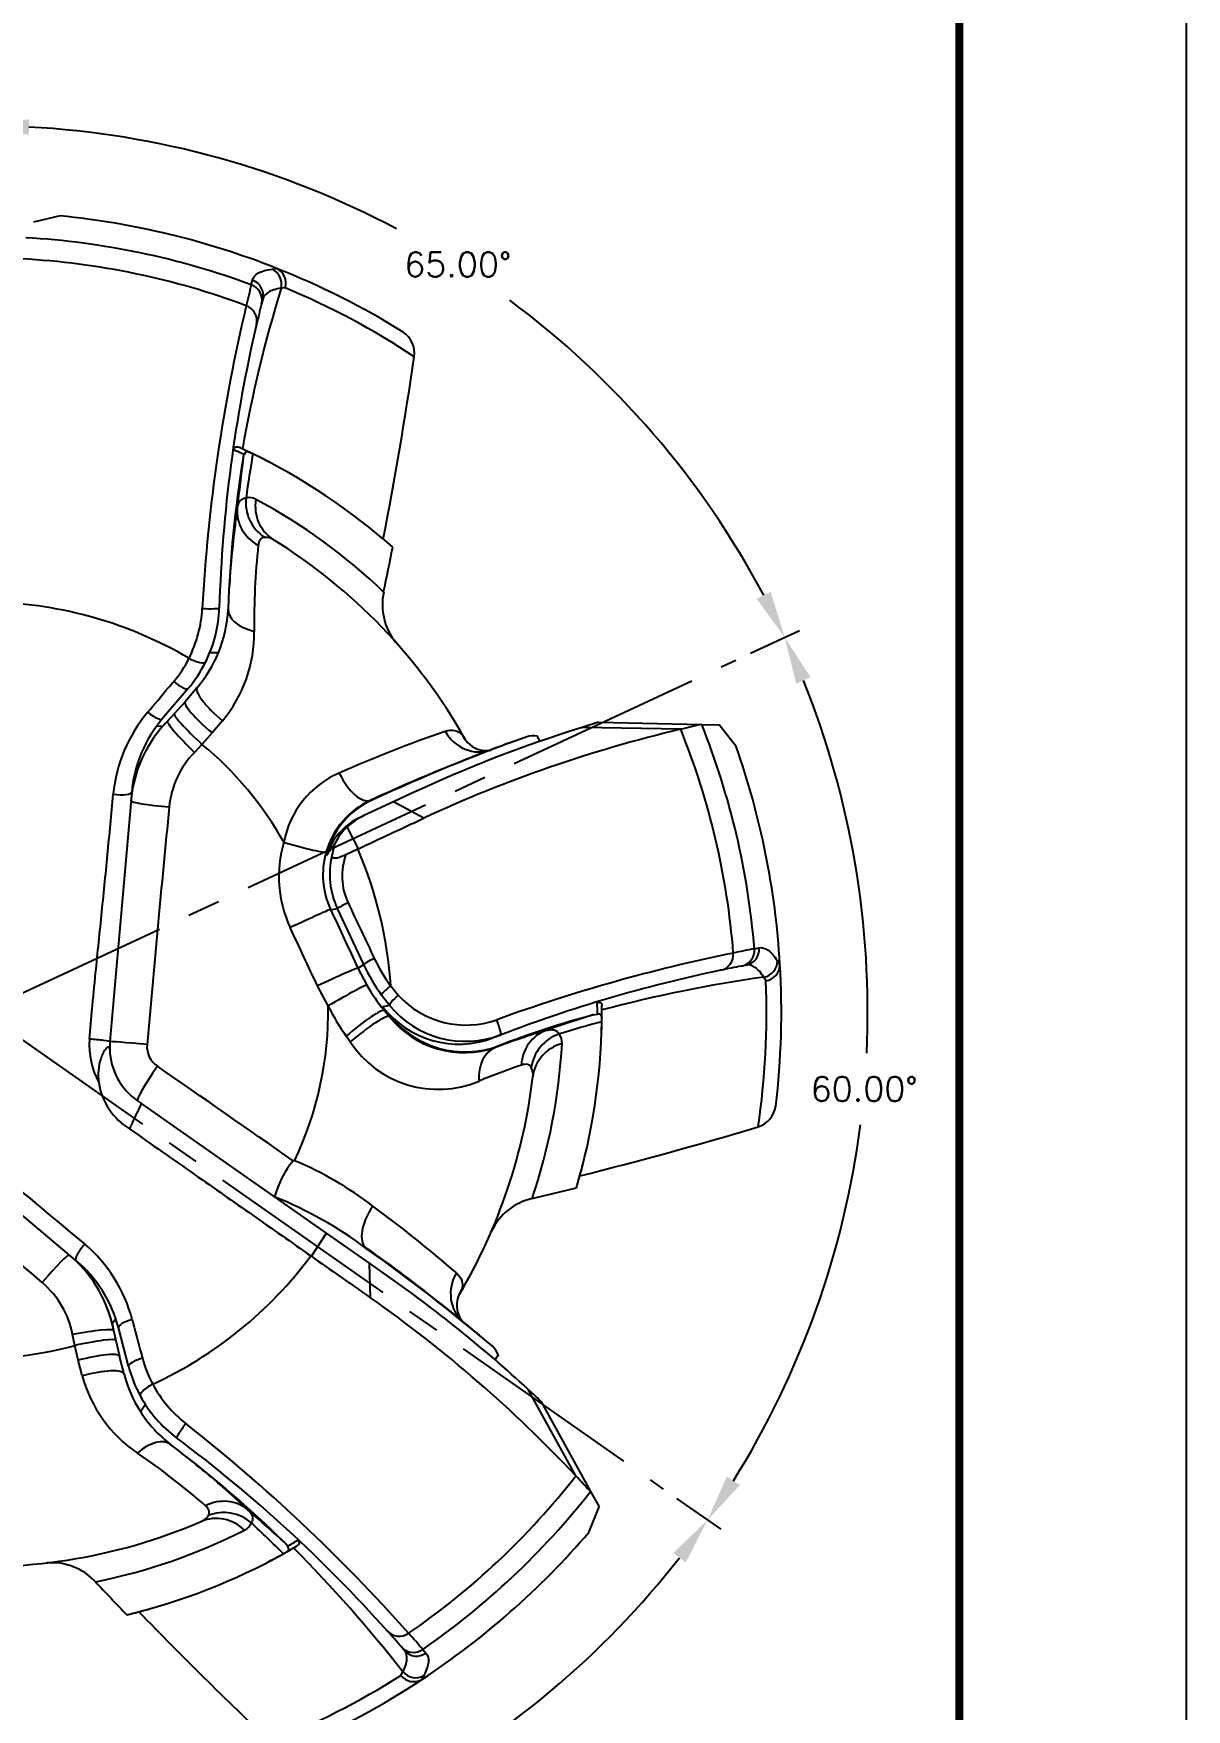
# Model space of a CAD drawing. Extents: x 0 to 34, y 0 to 24.5.
# Drawn here: x 29.58 to 34, y 3.3 to 9.72 of the extents above; entities that cross this region are included whole.
import ezdxf
from ezdxf.enums import TextEntityAlignment as Align

# ---------------------------------------------------------------- set-up
doc = ezdxf.new("R2010")
doc.units = 0
doc.header["$MEASUREMENT"] = 0
doc.linetypes.add('CENTER2', pattern=[1.125, 0.75, -0.125, 0.125, -0.125])
doc.layers.get('Defpoints').update_dxf_attribs({"color": 10, "linetype": 'CONTINUOUS'})
for name, color, linetype in [('CLine', 5, 'CENTER2'), ('Default', 7, 'CONTINUOUS'), ('Dims', 4, 'CONTINUOUS'), ('ODG-42302R1', 7, 'CONTINUOUS'), ('Title Block', 7, 'CONTINUOUS')]:
    doc.layers.add(name, color=color, linetype=linetype)
doc.styles.add('RomanD', font='romand.shx', dxfattribs={"width": 0.9})
doc.styles.add('RomanS', font='romans')
doc.dimstyles.get("Standard").update_dxf_attribs({"dimtxt": 0.094, "dimasz": 0.18, "dimexe": 0.0625, "dimexo": 0.0625, "dimgap": 0.09, "dimtad": 0, "dimtih": 1, "dimtoh": 1, "dimdec": 4, "dimzin": 4, "dimdsep": 46, "dimtxsty": 'RomanS', "dimcen": 0.09, "dimazin": 1, "dimtfac": 1, "dimtdec": 4, "dimtofl": 0, "dimtmove": 0, "dimatfit": 1, "dimfxl": 1, "dimtfill": 1, "dimtolj": 1, "dimtzin": 0, "dimarcsym": 0})

# ---------------------------------------------------------------- blocks, each defined once
blk = doc.blocks.new('*D43')
at = {"layer": 'Defpoints', "color": 0}
for p in [(29.3855, 5.975), (31.9955, 4.1474), (28.8322, 2.8372), (30.0716, 2.652)]:
    blk.add_point(p, dxfattribs=at)
at = {"layer": 'Dims', "color": 0, "lineweight": -2}
for p, q in [((32.0467, 4.1116), (32.2161, 3.993)), ((28.8213, 2.7756), (28.7854, 2.5719))]:
    blk.add_line(p, q, dxfattribs=at)
for start, end in [(297.93218, 321.96011), (263.03989, 287.22552)]:
    blk.add_arc((29.3855, 5.975), 3.393, start, end, dxfattribs=at)
at = {"layer": 'Dims', "color": 0}
for points in [[(32.0337, 3.902), (32.0819, 3.8663), (32.1649, 4.0288)], [(28.9699, 2.5773), (28.9787, 2.6366), (28.7963, 2.6335)]]:
    blk.add_solid(points, dxfattribs=at)
at = {"layer": 'Dims', "color": 0, "insert": (30.6839, 2.8402), "char_height": 0.094, "attachment_point": 5, "style": 'RomanS', "bg_fill": 3, "box_fill_scale": 1.25, "bg_fill_color": 256, "bg_fill_true_color": 13158600, "bg_fill_transparency": 5316228}
blk.add_mtext('\\A1;65.00°', dxfattribs=at)
blk = doc.blocks.new('*D44')
at = {"layer": 'Defpoints', "color": 0}
for p in [(32.2732, 7.3215), (29.3855, 5.975), (32.6629, 5.0968), (31.9955, 4.1474)]:
    blk.add_point(p, dxfattribs=at)
at = {"layer": 'Dims', "color": 0, "lineweight": -2}
for p, q in [((32.3298, 7.3479), (32.5173, 7.4353)), ((32.0467, 4.1116), (32.2161, 3.993))]:
    blk.add_line(p, q, dxfattribs=at)
for start, end in [(357.31879, 21.96011), (328.03989, 352.67297)]:
    blk.add_arc((29.3855, 5.975), 3.393, start, end, dxfattribs=at)
at = {"layer": 'Dims', "color": 0}
for points in [[(32.5048, 7.2319), (32.5598, 7.2558), (32.4606, 7.4089)], [(32.2892, 4.1624), (32.2392, 4.1955), (32.1649, 4.0288)]]:
    blk.add_solid(points, dxfattribs=at)
at = {"layer": 'Dims', "color": 0, "insert": (32.7656, 5.6792), "char_height": 0.094, "attachment_point": 5, "style": 'RomanS', "bg_fill": 3, "box_fill_scale": 1.25, "bg_fill_color": 256, "bg_fill_true_color": 13158600, "bg_fill_transparency": 5316228}
blk.add_mtext('\\A1;60.00°', dxfattribs=at)
blk = doc.blocks.new('*D45')
at = {"layer": 'Defpoints', "color": 0}
for p in [(29.3855, 9.2237), (31.7139, 8.443), (32.2732, 7.3215), (29.3855, 5.975)]:
    blk.add_point(p, dxfattribs=at)
at = {"layer": 'Dims', "color": 0, "lineweight": -2}
for p, q in [((29.3855, 9.2862), (29.3855, 9.4305)), ((32.3298, 7.3479), (32.5173, 7.4353))]:
    blk.add_line(p, q, dxfattribs=at)
for start, end in [(62.10033, 86.96011), (28.03989, 53.41895)]:
    blk.add_arc((29.3855, 5.975), 3.393, start, end, dxfattribs=at)
at = {"layer": 'Dims', "color": 0}
for points in [[(29.5646, 9.3332), (29.5662, 9.3932), (29.3855, 9.368)], [(32.4071, 7.5834), (32.3534, 7.5566), (32.4606, 7.4089)]]:
    blk.add_solid(points, dxfattribs=at)
at = {"layer": 'Dims', "color": 0, "insert": (31.2086, 8.8366), "char_height": 0.094, "attachment_point": 5, "style": 'RomanS', "bg_fill": 3, "box_fill_scale": 1.25, "bg_fill_color": 256, "bg_fill_true_color": 13158600, "bg_fill_transparency": 3473462}
blk.add_mtext('\\A1;65.00°', dxfattribs=at)
blk = doc.blocks.new('COT_Dblock')
at = {"layer": 'Title Block', "color": 8}
blk.add_lwpolyline([(0, 0), (34, 0), (34, 22), (0, 22)], close=True, dxfattribs=at)
at = {"layer": 'Title Block', "const_width": 0.03}
blk.add_lwpolyline([(33.13, 21.25), (0.87, 21.25), (0.87, 0.75), (33.13, 0.75)], close=True, dxfattribs=at)
at = {"layer": 'Title Block', "color": 1, "style": 'RomanS', "flags": 8}
for tag, p in [('FNAME', (0.62, 3.75)), ('REVDATE', (0.62, 2.25)), ('USER', (0.62, 0.75))]:
    blk.add_attdef(tag, text='', height=0.047, rotation=90, dxfattribs=at).set_placement(p, align=Align.BOTTOM_LEFT)
at = {"layer": 'Title Block', "color": 3, "style": 'RomanS', "flags": 8}
blk.add_attdef('DRAWN', text='', height=0.11, dxfattribs=at).set_placement((28.7003, 1.9844), align=Align.MIDDLE_CENTER)
at = {"layer": 'Title Block', "color": 3, "style": 'RomanD', "width": 0.9, "flags": 8}
for tag, height, p in [('TITL1', 0.125, (31.337, 1.6835)), ('TITL2', 0.094, (31.337, 1.5143)), ('TITL3', 0.094, (31.337, 1.3739))]:
    blk.add_attdef(tag, text='', height=height, dxfattribs=at).set_placement(p, align=Align.MIDDLE_CENTER)
at = {"layer": 'Title Block', "color": 3, "style": 'RomanS', "flags": 8}
for tag, p in [('DDATE', (28.3559, 1.6718)), ('CHECK', (28.3559, 1.406)), ('MATRL', (28.3559, 1.1487)), ('PDATE', (28.3559, 0.8829)), ('SCALE', (29.8959, 0.8555)), ('SHEET', (32.0053, 0.8555))]:
    blk.add_attdef(tag, text='', height=0.094, dxfattribs=at).set_placement(p, align=Align.MIDDLE_LEFT)
for tag, p in [('FSCM#', (30.3372, 1.1213)), ('DWG#', (31.8095, 1.1213)), ('REV#', (32.9697, 1.1213))]:
    blk.add_attdef(tag, text='', height=0.094, dxfattribs=at).set_placement(p, align=Align.TOP_CENTER)
blk = doc.blocks.new('SE')
at = {"layer": 'ODG-42302R1', "color": 7, "linetype": 'Continuous'}
for p, q in [((5.6887, 9.2841), (5.586, 9.2607)), ((6.5003, 9.0806), (6.5182, 9.0828)), ((6.5182, 9.0828), (6.5147, 9.0843)), ((6.4202, 9.0201), (6.4203, 9.0201)), ((6.4203, 9.0201), (6.4249, 9.0385)), ((6.5501, 9.0088), (6.5345, 9.0071)), ((6.4642, 8.9655), (6.4597, 8.9477)), ((6.3861, 8.3917), (6.3843, 8.3926)), ((6.3893, 8.3561), (6.3936, 8.3702)), ((6.3936, 8.3702), (6.3923, 8.3708)), ((6.4102, 8.3804), (6.4123, 8.3794)), ((6.2944, 7.6114), (6.2614, 7.6114)), ((6.1788, 7.4748), (6.0794, 7.3578)), ((6.2134, 7.4788), (6.1667, 7.4238)), ((6.099, 7.3494), (6.1667, 7.4238)), ((6.0806, 7.3294), (6.0571, 7.3296)), ((6.0806, 7.3294), (6.099, 7.3494)), ((6.3098, 7.3502), (6.2704, 7.304)), ((8.0657, 7.3182), (7.6876, 7.3256)), ((7.7508, 7.3449), (8.1458, 7.337)), ((8.0654, 7.3181), (8.0657, 7.3182)), ((8.1458, 7.337), (8.213, 7.3357)), ((8.2777, 7.2524), (8.213, 7.3357)), ((6.2313, 7.2605), (6.2024, 7.2299)), ((6.2704, 7.304), (6.2313, 7.2605)), ((7.2289, 7.2954), (7.2387, 7.2817)), ((7.5159, 7.2924), (7.5156, 7.2923)), ((5.9622, 7.0776), (5.8786, 6.1222)), ((7.0332, 7.0722), (6.965, 7.0404)), ((6.965, 7.0404), (6.8516, 6.9875)), ((7.0808, 6.9777), (6.965, 7.0404)), ((6.8304, 6.861), (6.788, 6.9448)), ((6.8373, 6.9808), (6.8516, 6.9875)), ((6.7393, 6.8783), (6.7291, 6.8335)), ((6.7826, 6.8387), (6.8281, 6.8599)), ((6.8281, 6.8599), (6.8304, 6.861)), ((6.8509, 6.4169), (6.75, 6.6317)), ((8.3475, 6.4778), (8.3662, 6.4814)), ((8.3475, 6.4779), (8.3475, 6.4778)), ((8.4362, 6.4309), (8.4458, 6.4155)), ((8.4458, 6.4155), (8.4456, 6.4194)), ((6.8288, 6.4029), (6.8509, 6.4169)), ((6.8288, 6.4029), (6.8627, 6.3383)), ((8.3166, 6.415), (8.2986, 6.4115)), ((8.3922, 6.3554), (8.3841, 6.3688)), ((6.7147, 6.2586), (6.6737, 6.3359)), ((6.9496, 6.261), (6.9195, 6.3002)), ((6.9543, 6.3353), (6.9835, 6.2998)), ((6.9336, 6.2433), (6.9235, 6.2559)), ((6.9336, 6.2433), (6.9303, 6.2412)), ((6.9303, 6.2412), (6.9491, 6.2183)), ((6.9336, 6.2433), (6.953, 6.2197)), ((7.7326, 6.2253), (7.7472, 6.2274)), ((7.7472, 6.2274), (7.7472, 6.2287)), ((7.7636, 6.2432), (7.7636, 6.2453)), ((6.9491, 6.2183), (6.953, 6.2197)), ((7.7635, 6.2166), (7.7635, 6.2143)), ((5.8786, 6.1222), (5.8778, 6.0914)), ((6.7994, 6.1211), (6.7837, 6.1434)), ((7.3757, 6.1479), (7.346, 6.1364)), ((5.7487, 5.284), (5.0654, 5.8574)), ((5.9843, 5.8956), (5.9998, 5.8847)), ((6.7083, 5.3886), (5.9998, 5.8847)), ((6.6504, 5.3001), (6.7083, 5.3886)), ((6.8731, 5.2732), (6.7083, 5.3886)), ((6.6484, 5.3015), (6.6504, 5.3001)), ((6.9348, 5.23), (6.8731, 5.2732)), ((6.8767, 5.1415), (6.8731, 5.2732)), ((7.2259, 5.1722), (7.219, 5.1568)), ((5.8871, 5.0425), (5.9008, 5.0617)), ((5.8871, 5.0425), (5.8929, 5.0161)), ((5.8929, 5.0161), (5.915, 4.918)), ((5.9499, 4.8788), (5.9111, 5.0273)), ((5.7442, 4.9587), (5.7357, 4.9999)), ((5.7574, 4.9017), (5.7442, 4.9587)), ((5.7727, 4.8429), (5.7574, 4.9017)), ((5.9333, 4.8481), (5.915, 4.918)), ((7.3668, 4.9221), (7.3666, 4.9223)), ((7.664, 4.4589), (7.4814, 4.79)), ((5.9954, 4.7057), (6.0143, 4.7327)), ((7.5297, 4.7449), (7.7204, 4.3989)), ((7.6638, 4.4591), (7.664, 4.4589)), ((7.7204, 4.3989), (7.7528, 4.34)), ((7.7131, 4.2424), (7.7528, 4.34)), ((6.551, 4.2009), (6.5602, 4.1893)), ((6.5602, 4.1893), (6.5613, 4.19)), ((6.5821, 4.183), (6.5838, 4.184)), ((6.559, 4.1697), (6.557, 4.1686)), ((7.0073, 3.79), (6.9953, 3.8038)), ((7.0772, 3.7946), (7.0896, 3.7803)), ((7.0773, 3.7946), (7.0772, 3.7946)), ((6.9935, 3.6947), (7.001, 3.7084)), ((7.0809, 3.6944), (7.0724, 3.6784)), ((7.0724, 3.6784), (7.0757, 3.6804))]:
    blk.add_line(p, q, dxfattribs=at)
for centre, radius, start, end in [((5.3886, 6.2364), 3.0625, 68.42687, 84.37648), ((5.3886, 6.2364), 2.9688, 69.66683, 86.7615), ((5.3886, 6.2364), 2.8871, 69.47013, 87.00477), ((5.3886, 6.2364), 3.0625, 58.21317, 68.42687), ((6.4897, 9.0267), 0.0629, 343.53523, 63.09503), ((11.5425, 7.4736), 5.2375, 162.97459, 169.9038), ((11.4969, 7.7669), 5.2291, 166.1332, 167.03492), ((6.3998, 8.962), 0.0616, 346.54432, 70.56341), ((5.3886, 6.2363), 3.006, 56.56805, 67.26914), ((12.7655, 7.4238), 6.5425, 166.59952, 176.87373), ((11.7706, 7.6173), 5.475, 165.93601, 166.79099), ((11.7949, 7.6114), 5.5, 166.78905, 178.21179), ((6.9452, 8.7568), 0.1002, 353.18489, 55.60628), ((-8.2993, 10.9973), 15.5085, 349.03223, 351.64903), ((10.8158, 7.6224), 4.487, 170.58893, 178.00186), ((5.4369, 6.1458), 2.4214, 66.7608, 67.80333), ((12.0473, 7.5902), 5.7096, 172.29176, 174.21225), ((5.3886, 6.2364), 2.375, 64.52307, 65.58825), ((5.3886, 6.2364), 2.375, 62.47173, 65.16566), ((11.7147, 7.4578), 5.3667, 170.1853, 171.99884), ((5.3443, 6.1447), 2.4768, 64.09143, 64.45577), ((5.3886, 6.2364), 2.375, 48.5093, 64.0877), ((10.3245, 7.6098), 3.9966, 171.99999, 172.97374), ((6.4108, 8.1493), 0.0565, 61.16041, 100.80034), ((5.3886, 6.2363), 2.2254, 46.25221, 61.86436), ((10.3245, 7.6098), 3.9966, 172.97374, 176.43435), ((9.2999, 7.7222), 2.8688, 173.97973, 180.57801), ((6.4742, 7.995), 0.0583, 57.05017, 92.55631), ((5.3886, 6.2364), 2.125, 29.46694, 58.27955), ((5.3886, 6.2364), 2.375, 49.6636, 50.80887), ((-7.9143, 10.9301), 15.1592, 348.25363, 348.91471), ((7.1511, 7.7961), 0.2287, 167.93673, 219.47639), ((5.3886, 6.2364), 1.5688, 59.64283, 88.42097), ((5.7484, 7.8087), 0.4851, 333.20899, 356.68185), ((5.7978, 7.7986), 0.5, 333.58839, 358.21179), ((5.8346, 7.8014), 0.4975, 337.54498, 357.39924), ((5.9103, 7.6847), 0.521, 320.06787, 0.94191), ((5.7867, 7.7863), 0.4409, 319.72121, 333.56784), ((5.7991, 7.7977), 0.4984, 319.61259, 333.61026), ((5.8337, 7.8016), 0.4984, 319.63089, 337.55732), ((6.4598, 7.0158), 0.5707, 139.79865, 174.63238), ((6.4574, 7.0007), 0.5, 138.89938, 175), ((6.4603, 7.034), 0.5, 139.63446, 175), ((6.4574, 7.0007), 0.5, 135.79242, 145.34373), ((9.252, 2.3141), 5.25, 107.33584, 115), ((9.2475, 2.3054), 5.1502, 103.2688, 114.8782), ((9.2464, 2.3324), 5.2309, 106.61335, 107.33716), ((5.3886, 6.2364), 2.8871, 4.47013, 22.00477), ((9.2784, 2.3392), 5.1245, 102.76897, 103.68895), ((5.3886, 6.2364), 2.9688, 4.66683, 21.7615), ((5.3886, 6.2364), 1.3263, 29.29539, 50.55011), ((8.9876, 2.0804), 5.5391, 109.23272, 113.74279), ((9.8564, 0.6242), 7.0774, 109.65741, 114.82197), ((9.7066, 0.9707), 6.7013, 109.99591, 111.65791), ((7.2801, 7.3005), 0.0453, 204.26017, 226.36364), ((7.3197, 7.3329), 0.0964, 222.59704, 277.4516), ((7.5014, 7.2187), 0.0749, 79.04918, 110.09413), ((7.8439, 7.4464), 0.3626, 205.14341, 208.70406), ((5.3886, 6.2364), 2.375, 25.85836, 26.40092), ((6.4514, 6.988), 0.3471, 135.83256, 174.60589), ((9.5669, 1.2412), 6.3978, 111.37979, 114.85107), ((5.3886, 6.2364), 3.0625, 3.42687, 19.37648), ((6.8982, 6.8207), 0.3588, 113.10674, 169.62652), ((93.2916, -1.5719), 87.6082, 174.371387, 174.968769), ((7.0061, 6.7631), 0.311, 114.28646, 164.14958), ((7.0103, 6.7626), 0.3113, 113.66244, 166.92844), ((6.8957, 6.9607), 0.0877, 96.76834, 101.50879), ((6.9422, 6.7572), 0.2471, 115.12749, 162.11847), ((6.9374, 6.7844), 0.2193, 132.97314, 154.62522), ((6.9544, 6.7657), 0.2444, 114.86459, 132.90091), ((6.9877, 6.7538), 0.4616, 163.43869, 205.00184), ((6.9458, 6.6972), 0.2747, 138.74007, 150.36186), ((7.0087, 6.7609), 0.3141, 163.89456, 204.98042), ((7.0302, 6.7627), 0.3093, 166.77201, 205.06364), ((7.0104, 6.7563), 0.2422, 160.10923, 205.12604), ((5.3886, 6.2364), 1.5688, 3.61506, 23.42097), ((6.7194, 6.7635), 0.1354, 271.93726, 283.07462), ((73.2889, 37.9389), 73.4897, 205.195766, 205.378872), ((7.4911, 6.7255), 0.6637, 205.37719, 216.01533), ((9.5622, 0.1288), 6.4637, 101.56021, 109.91114), ((9.3572, 1.3472), 5.2291, 101.1332, 102.03492), ((8.2863, 6.4718), 0.0616, 281.54432, 5.56341), ((5.3886, 6.2364), 3.0625, 353.21317, 3.42687), ((7.5184, 6.7307), 0.7377, 205.17886, 215.71071), ((9.3422, 1.0114), 5.5, 101.78905, 110.94941), ((9.1107, 1.182), 5.2375, 97.97459, 104.9038), ((9.3373, 1.036), 5.475, 100.93601, 101.79099), ((5.3885, 6.2364), 3.006, 351.56805, 2.26914), ((8.3828, 6.4176), 0.0629, 278.53523, 358.09503), ((7.5239, 6.7271), 0.7671, 210.45788, 219.29984), ((7.2426, 6.5363), 0.3508, 222.39142, 289.71683), ((5.3886, 6.2364), 1.3263, 334.5334, 0.96056), ((7.5353, 6.672), 0.9188, 206.73649, 215.11697), ((7.7353, 2.1825), 4.1535, 100.90317, 101.27083), ((7.2157, 6.4825), 0.3698, 217.79519, 290.62831), ((7.2415, 6.5014), 0.3782, 219.47613, 290.78203), ((5.327, 6.1543), 2.4214, 1.7608, 2.80333), ((5.3886, 6.2364), 2.375, 357.47173, 0.16566), ((5.3886, 6.2364), 2.375, 359.52307, 0.58825), ((7.2359, 6.4466), 0.3666, 218.51663, 289.18205), ((7.24, 6.4521), 0.3692, 218.99168, 289.91463), ((8.4665, 3.1029), 3.1964, 106.64641, 110.32322), ((8.7096, 2.6296), 3.7261, 105.20119, 111.14128), ((9.4297, 0.7738), 5.7096, 107.29176, 109.21225), ((9.1691, 1.0192), 5.3667, 105.1853, 106.99884), ((5.3886, 6.2364), 2.375, 343.5093, 359.0877), ((5.2868, 6.2378), 2.4768, 359.09143, 359.45577), ((6.1028, 6.1092), 0.303, 175.75918, 208.43258), ((6.1129, 6.1038), 0.0923, 175.44101, 235.68364), ((7.1365, 6.3427), 0.4034, 213.32441, 292.77687), ((7.3786, 6.0665), 0.0405, 110.54864, 123.23978), ((7.3786, 6.0665), 0.0405, 108.45971, 110.54864), ((5.3886, 6.2364), 2.2254, 341.25221, 356.86436), ((7.5543, 6.1184), 0.0565, 356.16041, 35.80034), ((6.1277, 6.1004), 0.25, 182.06259, 235), ((-95.098, -139.9332), 177.5885, 55.071656, 55.275896), ((5.3886, 6.2364), 2.125, 329.46694, 353.27955), ((8.1974, 3.8257), 2.3281, 108.59115, 112.86767), ((7.4413, 5.9957), 0.0583, 352.05017, 27.55631), ((18.9835, 21.4278), 20.8056, 228.20071, 230.61713), ((6.0832, 6.0012), 0.2495, 188.35546, 238.85082), ((8.3308, 5.8908), 0.1002, 288.18489, 350.60628), ((3.9187, 20.6539), 15.5085, 284.03223, 286.64903), ((-62.4691, -74.2614), 104.6425, 49.407072, 49.871265), ((6.8734, 5.4285), 0.3771, 140.94838, 164.73818), ((6.5861, 4.0571), 1.609, 90.00234, 90.19682), ((6.0802, 4.4496), 1.3175, 52.31942, 67.42299), ((5.3886, 6.2364), 2.375, 344.6636, 345.80887), ((5.9169, 4.0631), 1.58, 53.33151, 67.96489), ((7.5471, 5.2982), 0.2287, 102.93673, 154.47639), ((4.0205, 20.2766), 15.1592, 283.25363, 283.91471), ((3.8254, 1.3268), 5.1688, 49.15324, 53.69727), ((5.4127, 4.9119), 0.5707, 14.79865, 49.63238), ((6.8538, 5.3302), 0.00667, 1.81789, 29.10045), ((3.4037, 0.437), 5.9932, 51.35859, 54.78553), ((2.8462, -0.3416), 6.9488, 49.66516, 54.71171), ((5.4017, 4.9224), 0.5, 13.89938, 50), ((5.4273, 4.901), 0.5, 14.63446, 50), ((5.3886, 6.2364), 1.5688, 294.64283, 323.42097), ((5.3948, 4.9347), 0.3471, 10.83256, 49.60589), ((3.9235, 0.9295), 5.25, 47.33584, 55), ((3.9137, 0.929), 5.1502, 43.2688, 54.87817), ((7.3038, 5.1123), 0.0964, 162.59704, 217.44988), ((7.256, 5.1303), 0.0453, 144.26017, 166.36364), ((5.4017, 4.9224), 0.5, 10.79242, 20.34345), ((2.9848, -0.1392), 6.7055, 50.00579, 51.65823), ((5.3886, 6.2364), 1.3263, 269.56076, 285.55011), ((7.2958, 4.8978), 0.0749, 19.04918, 50.09413), ((6.4322, 5.0046), 0.4984, 194.61259, 208.61026), ((6.4299, 5.0213), 0.4409, 194.72121, 208.56784), ((7.6641, 4.7151), 0.3626, 145.14341, 148.70406), ((5.3886, 6.2364), 2.375, 325.85836, 326.40092), ((6.2758, 4.9783), 0.521, 195.06787, 235.94191), ((6.4156, 4.974), 0.4984, 194.62965, 212.55726), ((6.4336, 5.0051), 0.5, 208.58839, 233.21179), ((6.4702, 5.0398), 0.4851, 208.20899, 231.68185), ((3.9366, 0.9435), 5.2309, 46.61335, 47.33716), ((6.4148, 4.9734), 0.4975, 212.54498, 232.39924), ((2.1301, -0.4875), 6.5425, 41.59952, 51.87373), ((3.411, 0.9957), 4.487, 45.58893, 53.00186), ((2.8405, 0.2), 5.5, 41.78905, 53.21179), ((4.3623, 2.1802), 2.8688, 48.97973, 55.57801), ((3.6826, 1.4054), 3.9966, 47.97374, 51.43435), ((5.3886, 6.2364), 2.8871, 304.47013, 322.00477), ((3.9585, 0.9191), 5.1245, 42.76897, 43.68895), ((3.6826, 1.4054), 3.9966, 46.99999, 47.97374), ((5.3886, 6.2364), 2.9688, 304.66683, 321.7615), ((6.2066, 4.3384), 0.0583, 292.05017, 327.55631), ((2.6784, 0.0054), 5.7096, 47.29176, 49.21225), ((5.3886, 6.2364), 2.125, 264.46694, 293.27955), ((5.3886, 6.2364), 2.2254, 281.25221, 296.86436), ((6.3693, 4.3019), 0.0565, 296.16041, 335.80034), ((2.7607, 0.3538), 5.3667, 45.1853, 46.99884), ((5.3886, 6.2364), 3.0625, 303.42687, 319.37648), ((5.3886, 6.2364), 2.375, 297.47173, 300.16566), ((5.3886, 6.2364), 2.375, 299.52307, 300.58825), ((5.2868, 6.2487), 2.4214, 301.7608, 302.80333), ((2.8724, 0.4858), 5.2375, 37.97459, 44.9038), ((5.6554, 3.898), 0.2287, 42.93673, 94.47639), ((5.3886, 6.2364), 2.375, 283.5093, 299.0877), ((5.339, 6.3253), 2.4768, 299.09143, 299.45577), ((16.8637, 14.4413), 15.1592, 223.25363, 223.91471), ((5.3886, 6.2364), 2.375, 284.6636, 285.80887), ((17.1397, 14.7181), 15.5085, 224.03223, 226.64903), ((2.8593, 0.2165), 5.475, 40.93601, 41.79099), ((3.1388, 0.3549), 5.2291, 41.1332, 42.03492), ((7.0414, 3.8447), 0.0616, 221.54432, 305.56341), ((5.3886, 6.2365), 3.006, 291.56805, 302.26914), ((5.3886, 6.2364), 3.0625, 293.21317, 303.42687), ((7.0427, 3.7339), 0.0629, 218.53523, 298.09503)]:
    blk.add_arc(centre, radius, start, end, dxfattribs=at)
for centre, major_axis, ratio, start_param, end_param in [((6.4779, 9.0234), (-0.0083, 0.0619), 0.93264, 4.324025, 5.74711), ((6.4036, 8.9809), (-0.0606, 0.0154), 0.982685, 3.141593, 4.608744), ((6.3796, 8.8826), (-0.0608, 0.0143), 0.981659, 3.141593, 4.586968), ((6.5222, 8.15), (-0.1544, 0.0243), 0.936725, 0.057067, 1.213974), ((6.5507, 8.186), (-0.0158, 0.1555), 0.969301, 1.352021, 2.487967), ((6.588, 8.1769), (0.0822, 0.1329), 0.965159, 1.966553, 3.141593), ((6.2351, 7.7849), (-0.0625, 0.002), 0.070451, 1.535111, 3.141593), ((6.4875, 7.7719), (-0.1561, 0.0074), 0.551851, 0.002619, 1.228259), ((6.1896, 7.604), (-0.056, 0.0278), 0.258247, 1.552986, 3.141593), ((6.1311, 7.5152), (-0.0476, 0.0405), 0.254977, 1.616762, 3.141593), ((6.3321, 7.3771), (-0.1191, 0.1012), 0.223344, 0, 1.573811), ((6.0317, 7.3983), (-0.0476, 0.0405), 0.254044, 1.621984, 3.141593), ((6.2857, 7.3226), (-0.1191, 0.1012), 0.15394, 0, 1.57298), ((6.211, 7.2404), (-0.112, 0.1089), 0.086841, 0, 1.578223), ((6.24, 7.271), (-0.1147, 0.1061), 0.087012, 0, 1.575814), ((7.2889, 7.3866), (-0.0509, 0.1477), 0.939352, 1.770648, 3.13794), ((7.3641, 7.3732), (0.1151, 0.1056), 0.960565, 2.912546, 3.140488), ((6.8162, 7.19), (0.0629, -0.143), 0.44713, 4.791175, 6.269671), ((5.9, 7.083), (-0.0623, 0.0054), 0.233892, 1.456562, 3.141593), ((6.115, 7.0307), (-0.1557, 0.0136), 0.069298, 0, 1.517787), ((6.5571, 6.892), (0.1501, -0.0436), 0.062265, 4.651247, 6.238463), ((6.5825, 6.5623), (0.1417, 0.0659), 0.014731, 0.043638, 1.656813), ((6.8066, 6.6581), (-0.0566, -0.0265), 0.039749, 4.97122, 6.239518), ((6.9075, 6.4433), (-0.0566, -0.0266), 0.080063, 4.961886, 6.239411), ((8.2057, 6.4566), (0.0128, -0.0612), 0.981659, 0, 1.445375), ((8.305, 6.4764), (0.0117, -0.0614), 0.982685, 0, 1.467152), ((8.3749, 6.427), (-0.0526, -0.0337), 0.93264, 1.182432, 2.605517), ((6.6873, 6.3369), (0.1417, 0.0658), 0.030618, 0.043654, 1.652526), ((6.7283, 6.2588), (0.1347, 0.0792), 0.043062, 0.044012, 1.646714), ((6.9704, 6.3363), (-0.0507, -0.0365), 0.141017, 4.933403, 6.238813), ((6.9981, 6.3004), (-0.0482, -0.0398), 0.143492, 4.899023, 6.239049), ((6.8101, 6.1417), (0.1208, 0.0991), 0.116724, 0.043934, 1.694649), ((6.8289, 6.1187), (0.1209, 0.099), 0.132582, 0.044022, 1.707359), ((7.3534, 6.2062), (0.0223, -0.0584), 0.112641, 0, 1.52571), ((7.602, 6.0178), (-0.0432, 0.1502), 0.936725, 0.057067, 1.213974), ((5.8164, 6.1276), (-0.0623, 0.0054), 0.043107, 3.141593, 4.970693), ((6.0343, 6.1085), (-0.1557, 0.0136), 0.009446, 4.799144, 6.283185), ((7.4116, 5.9542), (-0.0538, 0.1467), 0.72739, 0.013924, 1.200792), ((7.6467, 6.0071), (0.1342, 0.08), 0.969301, 1.352021, 2.487967), ((7.6542, 5.9694), (0.1552, -0.0183), 0.965159, 1.966553, 3.141593), ((6.0739, 6.0236), (-0.0896, -0.128), 0.083036, 4.738962, 6.283185), ((6.953, 5.4588), (-0.0925, -0.1259), 0.476391, 4.794998, 6.268849), ((5.7889, 5.3319), (-0.0402, -0.0479), 0.233892, 4.598155, 6.283185), ((5.6227, 5.1858), (0.1004, 0.1197), 0.069298, 0, 1.517787), ((7.3349, 5.1658), (0.1025, 0.118), 0.939352, 1.770648, 3.137955), ((7.3609, 5.094), (0.1491, -0.0469), 0.960565, 2.912546, 3.140488), ((5.7394, 4.9868), (0.1535, 0.0293), 0.086841, 0, 1.578223), ((5.9716, 5.0431), (-0.0605, -0.0158), 0.254044, 4.763577, 6.283185), ((5.7478, 4.9455), (0.1527, 0.0332), 0.087012, 0, 1.575814), ((5.7638, 4.8785), (0.1512, 0.0395), 0.15394, 0, 1.57298), ((6.0103, 4.8946), (-0.0605, -0.0158), 0.254977, 4.758354, 6.283185), ((5.7819, 4.8092), (0.1512, 0.0395), 0.223344, 0, 1.573811), ((6.0495, 4.7958), (-0.0549, -0.0299), 0.258247, 4.694579, 6.283185), ((6.1716, 4.6548), (-0.0374, -0.0501), 0.070451, 4.676704, 6.283185), ((6.0161, 4.4555), (0.0956, 0.1236), 0.551851, 0.002619, 1.228259), ((6.306, 4.2102), (0.1084, 0.1125), 0.936725, 0.057067, 1.213974), ((6.2902, 4.1408), (0.0618, -0.1435), 0.965159, 1.966553, 3.141593), ((6.3191, 4.1662), (0.1364, -0.0762), 0.969301, 1.352021, 2.487967), ((6.9879, 3.9068), (-0.0466, -0.0416), 0.981659, 0, 1.445375), ((7.0546, 3.8308), (-0.0474, -0.0408), 0.982685, 0, 1.467152), ((7.0468, 3.7455), (-0.0555, 0.0287), 0.93264, 1.182432, 2.605517)]:
    blk.add_ellipse(centre, major_axis=major_axis, ratio=ratio, start_param=start_param, end_param=end_param, dxfattribs=at)
for points, knots in [([(6.4249, 9.0385), (6.4277, 9.0496), (6.4355, 9.0586), (6.4606, 9.0727), (6.478, 9.0778), (6.5003, 9.0806)], [0, 0, 0, 0, 0.5, 0.5, 1, 1, 1, 1]), ([(6.5345, 9.0071), (6.5138, 9.0041), (6.4977, 8.999), (6.4742, 8.985), (6.4669, 8.9762), (6.4642, 8.9655)], [0, 0, 0, 0, 0.5, 0.5, 1, 1, 1, 1]), ([(6.3517, 8.3878), (6.3538, 8.3934), (6.3564, 8.3971), (6.3625, 8.4008), (6.3661, 8.4009), (6.3702, 8.399)], [0, 0, 0, 0, 0.5, 0.5, 1, 1, 1, 1]), ([(6.3668, 8.166), (6.3677, 8.1719), (6.3692, 8.1772), (6.3729, 8.1864), (6.3752, 8.1903), (6.3835, 8.1999), (6.3909, 8.2037), (6.4002, 8.2048)], [0, 0, 0, 0, 0.25, 0.25, 0.5, 0.5, 1, 1, 1, 1]), ([(6.4716, 8.0533), (6.4645, 8.0529), (6.4589, 8.0501), (6.4528, 8.0425), (6.4511, 8.0394), (6.4485, 8.0321), (6.4475, 8.0278), (6.4469, 8.023)], [0, 0, 0, 0, 0.5, 0.5, 0.75, 0.75, 1, 1, 1, 1]), ([(6.0239, 7.3841), (6.0499, 7.4149), (6.076, 7.4457), (6.102, 7.4764), (6.109, 7.4847), (6.116, 7.493), (6.123, 7.5013)], [0, 0, 0, 0, 0.78788, 0.78788, 0.78788, 1, 1, 1, 1]), ([(7.163, 7.3104), (7.1768, 7.3148), (7.189, 7.3158), (7.2109, 7.3108), (7.2205, 7.3049), (7.2289, 7.2954)], [0, 0, 0, 0, 0.5, 0.5, 1, 1, 1, 1]), ([(5.8007, 6.1316), (5.8039, 6.1714), (5.8074, 6.2111), (5.8129, 6.2707), (5.8147, 6.2906), (5.8186, 6.3302), (5.8205, 6.3501), (5.8265, 6.4094), (5.8305, 6.4487), (5.8385, 6.527), (5.8425, 6.566), (5.8543, 6.6827), (5.862, 6.7602), (5.877, 6.9149), (5.8843, 6.9921), (5.8916, 7.0692)], [0, 0, 0, 0, 0.125, 0.125, 0.1875, 0.1875, 0.25, 0.25, 0.375, 0.375, 0.5, 0.5, 0.75, 0.75, 1, 1, 1, 1]), ([(6.8304, 6.861), (6.8712, 6.88), (6.9127, 6.8993), (6.9755, 6.9286), (6.9965, 6.9384), (7.0386, 6.958), (7.0597, 6.9678), (7.0808, 6.9777)], [0, 0, 0, 0, 0.5, 0.5, 0.75, 0.75, 1, 1, 1, 1]), ([(6.7291, 6.8335), (6.7289, 6.8318), (6.7291, 6.8304), (6.7302, 6.8281), (6.7312, 6.8271), (6.734, 6.8258), (6.7358, 6.8254), (6.74, 6.8252), (6.7424, 6.8253), (6.7504, 6.8265), (6.7564, 6.8282), (6.7693, 6.8328), (6.7759, 6.8356), (6.7826, 6.8387)], [0, 0, 0, 0, 0.125, 0.125, 0.25, 0.25, 0.375, 0.375, 0.5, 0.5, 0.75, 0.75, 1, 1, 1, 1]), ([(8.3662, 6.4814), (8.3774, 6.4836), (8.3889, 6.4803), (8.4123, 6.4635), (8.4242, 6.4499), (8.4362, 6.4309)], [0, 0, 0, 0, 0.5, 0.5, 1, 1, 1, 1]), ([(8.3841, 6.3688), (8.3726, 6.3863), (8.3611, 6.3988), (8.3386, 6.4141), (8.3275, 6.417), (8.3166, 6.415)], [0, 0, 0, 0, 0.5, 0.5, 1, 1, 1, 1]), ([(7.7455, 6.2728), (7.7514, 6.2732), (7.7559, 6.2724), (7.7619, 6.2684), (7.7635, 6.2652), (7.7635, 6.2607)], [0, 0, 0, 0, 0.5, 0.5, 1, 1, 1, 1]), ([(7.5509, 6.1654), (7.5566, 6.167), (7.562, 6.1679), (7.5719, 6.1684), (7.5764, 6.168), (7.5887, 6.1645), (7.5952, 6.1594), (7.6001, 6.1515)], [0, 0, 0, 0, 0.25, 0.25, 0.5, 0.5, 1, 1, 1, 1]), ([(5.8778, 6.0914), (5.8777, 6.0966), (5.8765, 6.1004), (5.8708, 6.1012), (5.8666, 6.098), (5.8588, 6.0889), (5.8551, 6.0829), (5.8486, 6.0703), (5.8458, 6.0634), (5.8339, 6.0277), (5.8318, 5.996), (5.8364, 5.9649)], [0, 0, 0, 0, 0.125, 0.125, 0.25, 0.25, 0.375, 0.375, 0.5, 0.5, 1, 1, 1, 1]), ([(7.493, 6.0227), (7.4896, 6.029), (7.4848, 6.0328), (7.4753, 6.0352), (7.4718, 6.0354), (7.464, 6.0347), (7.4598, 6.0338), (7.4552, 6.0323)], [0, 0, 0, 0, 0.5, 0.5, 0.75, 0.75, 1, 1, 1, 1]), ([(5.9542, 5.7877), (5.9634, 5.8073), (5.9727, 5.827), (5.9819, 5.8467), (5.9879, 5.8594), (5.9939, 5.872), (5.9998, 5.8847)], [0, 0, 0, 0, 0.608401, 0.608401, 0.608401, 1, 1, 1, 1]), ([(5.9542, 5.7877), (6.0372, 5.7295), (6.1201, 5.6714), (6.2031, 5.6133), (6.2773, 5.5614), (6.3515, 5.5094), (6.4257, 5.4574), (6.5, 5.4054), (6.5742, 5.3535), (6.6484, 5.3015)], [0, 0, 0, 0, 0.358565, 0.358565, 0.358565, 0.679282, 0.679282, 0.679282, 1, 1, 1, 1]), ([(6.6504, 5.3001), (6.6873, 5.2742), (6.7248, 5.248), (6.7816, 5.2082), (6.8006, 5.1949), (6.8386, 5.1683), (6.8576, 5.1549), (6.8767, 5.1415)], [0, 0, 0, 0, 0.5, 0.5, 0.75, 0.75, 1, 1, 1, 1]), ([(7.2059, 5.2367), (7.2167, 5.227), (7.2236, 5.2169), (7.2303, 5.1955), (7.23, 5.1842), (7.2259, 5.1722)], [0, 0, 0, 0, 0.5, 0.5, 1, 1, 1, 1]), ([(5.9645, 5.0576), (5.9747, 5.0187), (5.985, 4.9797), (5.9952, 4.9407), (5.998, 4.9303), (6.0008, 4.9198), (6.0035, 4.9093)], [0, 0, 0, 0, 0.78788, 0.78788, 0.78788, 1, 1, 1, 1]), ([(6.2558, 4.3071), (6.2595, 4.3132), (6.2604, 4.3193), (6.2578, 4.3287), (6.2562, 4.3318), (6.2517, 4.3382), (6.2487, 4.3414), (6.2452, 4.3447)], [0, 0, 0, 0, 0.5, 0.5, 0.75, 0.75, 1, 1, 1, 1]), ([(6.4083, 4.3283), (6.4126, 4.3241), (6.4161, 4.3199), (6.4214, 4.3116), (6.4233, 4.3075), (6.4264, 4.2951), (6.4253, 4.2869), (6.4208, 4.2787)], [0, 0, 0, 0, 0.25, 0.25, 0.5, 0.5, 1, 1, 1, 1]), ([(6.5986, 4.2135), (6.602, 4.2085), (6.6035, 4.2043), (6.603, 4.1971), (6.601, 4.1941), (6.5972, 4.1919)], [0, 0, 0, 0, 0.5, 0.5, 1, 1, 1, 1]), ([(7.001, 3.7084), (7.0105, 3.7271), (7.0155, 3.7433), (7.0175, 3.7705), (7.0145, 3.7816), (7.0073, 3.79)], [0, 0, 0, 0, 0.5, 0.5, 1, 1, 1, 1]), ([(7.0896, 3.7803), (7.0971, 3.7716), (7.1, 3.7601), (7.0972, 3.7314), (7.0914, 3.7142), (7.0809, 3.6944)], [0, 0, 0, 0, 0.5, 0.5, 1, 1, 1, 1])]:
    blk.add_open_spline(points, degree=3, knots=knots, dxfattribs=at)
for points in [[(6.4123, 8.3794), (6.4042, 8.3833), (6.398, 8.3802), (6.3936, 8.3702)], [(6.724, 6.6282), (6.7589, 6.5531), (6.7939, 6.478), (6.8288, 6.4029)], [(6.6737, 6.3359), (6.6389, 6.4101), (6.6041, 6.4844), (6.5694, 6.5587)], [(7.7635, 6.2143), (7.7636, 6.2232), (7.7582, 6.2276), (7.7472, 6.2274)], [(6.557, 4.1686), (6.5647, 4.173), (6.5658, 4.1799), (6.5602, 4.1893)]]:
    blk.add_open_spline(points, degree=3, dxfattribs=at)
for points in [[(6.9621, 8.0154), (6.9501, 8.026), (6.9381, 8.0364), (6.9259, 8.0467)], [(7.6659, 5.5622), (7.6705, 5.5775), (7.6748, 5.5928), (7.679, 5.6082)], [(5.9434, 3.9271), (5.9589, 3.9308), (5.9744, 3.9347), (5.9898, 3.9387)]]:
    blk.add_rational_spline(points, [0.999603161599, 0.999569352901, 0.999569352901, 0.999603161599], degree=3, dxfattribs=at)

msp = doc.modelspace()

# ---------------------------------------------------------------- linework, layer by layer
at = {"layer": 'CLine'}
for q in [(32.27316, 7.32152), (31.99546, 4.14744)]:
    msp.add_line((29.38548, 5.97497), q, dxfattribs=at)

# ---------------------------------------------------------------- next in the draw order: dimensions: what is measured, and where the dimension line sits
at = {"layer": 'Dims'}
dim = msp.add_angular_dim_3p(base=(30.07161, 2.65204), center=(29.38548, 5.97497), p1=(28.8322, 2.83717), p2=(31.99546, 4.14744), dimstyle='Standard', override={"dimtmove": 1}, dxfattribs=at)
dim.commit()
dim.dimension.update_dxf_attribs({"geometry": '*D43', "text_midpoint": (30.68394, 2.84022)})

# ---------------------------------------------------------------- next in the draw order: dimensions: what is measured, and where the dimension line sits
dim = msp.add_angular_dim_3p(base=(32.6629, 5.09679), center=(29.38548, 5.97497), p1=(31.99546, 4.14744), p2=(32.27316, 7.32152), dimstyle='Standard', override={"dimtmove": 1}, dxfattribs=at)
dim.commit()
dim.dimension.update_dxf_attribs({"geometry": '*D44', "text_midpoint": (32.7656, 5.67925)})

# ---------------------------------------------------------------- next in the draw order: dimensions: what is measured, and where the dimension line sits
dim = msp.add_angular_dim_3p(base=(31.71392, 8.44297), center=(29.38548, 5.97497), p1=(32.27316, 7.32152), p2=(29.38548, 9.22367), dimstyle='Standard', override={"dimtmove": 1}, dxfattribs=at)
dim.commit()
dim.dimension.update_dxf_attribs({"geometry": '*D45', "text_midpoint": (31.20855, 8.83662)})

# ---------------------------------------------------------------- next in the draw order: block references
at = {"layer": 'Default'}
msp.add_blockref('SE', (23.99686, -0.2614), dxfattribs=at)
at = {"layer": 'Title Block'}
msp.add_blockref('COT_Dblock', (0, 0), dxfattribs=at)

doc.saveas('drawing.dxf')
